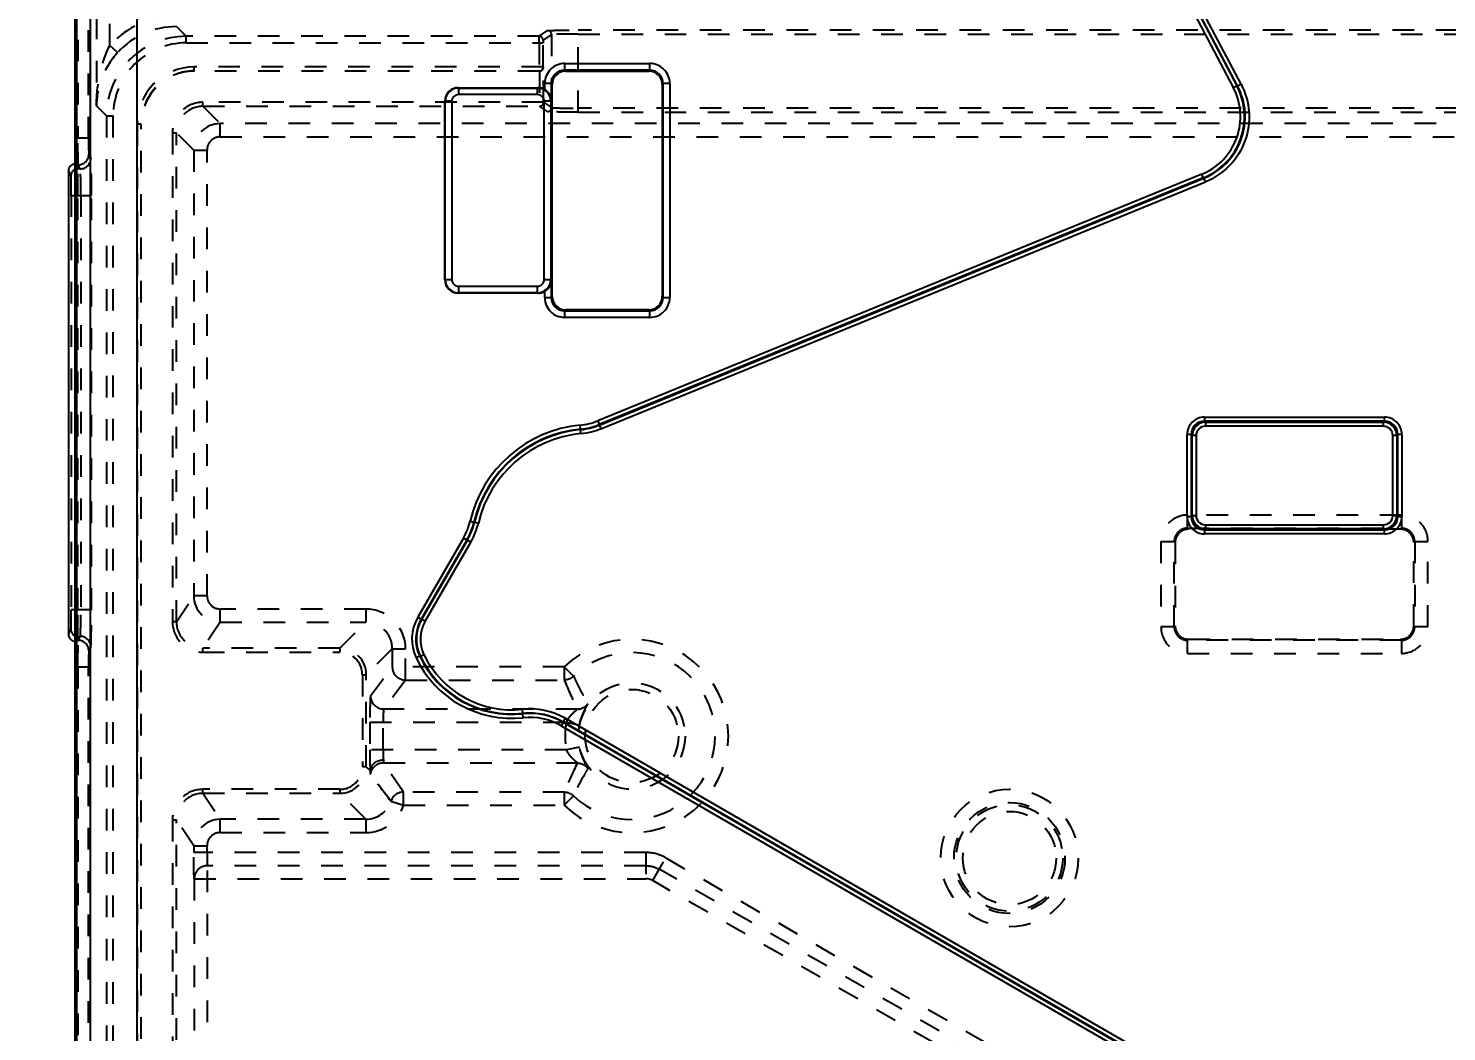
# Model space of a CAD drawing. Header units: millimetres. Extents: x -1265 to 1982, y -12197 to 1934.
# Drawn here: x -122.9 to -15.8, y 132.4 to 208.1 of the extents above; entities that cross this region are included whole.
import ezdxf

# ---------------------------------------------------------------- set-up
doc = ezdxf.new("R2010")
doc.units = ezdxf.units.MM
doc.header["$LTSCALE"] = 16.335
doc.header["$PDMODE"] = 3
doc.header["$PDSIZE"] = 0.3125
doc.linetypes.add('HIDDEN', pattern=[0.2, 0.1, -0.1])
doc.layers.get('0').update_dxf_attribs({"linetype": 'CONTINUOUS'})
doc.layers.get('Defpoints').update_dxf_attribs({"linetype": 'CONTINUOUS'})
doc.layers.add('DEFAULT_2', color=8, linetype='HIDDEN')
doc.styles.get("Standard").update_dxf_attribs({"font": 'txt', "width": 0.8})
doc.dimstyles.new('11', dxfattribs={"dimtxt": 8, "dimasz": 8, "dimexe": 0, "dimexo": 0, "dimgap": 0, "dimtad": 0, "dimdsep": 46, "dimtxsty": 'Standard', "dimcen": 0, "dimclrd": 4, "dimclre": 4, "dimclrt": 6, "dimazin": 0, "dimtp": 0.01, "dimtm": 0.01, "dimtfac": 1, "dimtofl": 0, "dimtmove": 0, "dimatfit": 3, "dimfxl": 0, "dimtolj": 1, "dimarcsym": 0})

# ---------------------------------------------------------------- blocks, each defined once
blk = doc.blocks.new('*D79')
at = {"color": 4, "lineweight": -2}
for p, q in [((-41.72, 283.87), (-159.31, 283.87)), ((-159.31, 275.87), (-159.31, 57.15)), ((-159.31, -114.13), (-159.31, 41.15)), ((-36.24, -122.13), (-159.31, -122.13))]:
    blk.add_line(p, q, dxfattribs=at)
at = {"color": 4}
for points in [[(-160.64, 275.87), (-157.98, 275.87), (-159.31, 283.87)], [(-160.64, -114.13), (-157.98, -114.13), (-159.31, -122.13)]]:
    blk.add_solid(points, dxfattribs=at)
at = {"layer": 'Defpoints', "color": 0}
for p in [(-41.72, 283.87), (-159.31, -122.13), (-36.24, -122.13)]:
    blk.add_point(p, dxfattribs=at)
at = {"color": 6, "insert": (-159.31, 49.15), "char_height": 8, "attachment_point": 5, "rotation": 90}
blk.add_mtext('\\A1;406', dxfattribs=at)
blk = doc.blocks.new('*D92')
at = {"color": 4, "lineweight": -2}
for p, q in [((-114.64, 106.79), (-114.64, 300.34)), ((-106.64, 300.34), (19.43, 300.34)), ((287.99, 300.34), (48.23, 300.34)), ((295.99, 106.1), (295.99, 300.34))]:
    blk.add_line(p, q, dxfattribs=at)
at = {"color": 4}
for points in [[(-106.64, 301.67), (-106.64, 299.01), (-114.64, 300.34)], [(287.99, 301.67), (287.99, 299.01), (295.99, 300.34)]]:
    blk.add_solid(points, dxfattribs=at)
at = {"layer": 'Defpoints', "color": 0}
for p in [(-114.64, 300.34), (-114.64, 106.79), (295.99, 106.1)]:
    blk.add_point(p, dxfattribs=at)
at = {"color": 6, "insert": (33.83, 300.34), "char_height": 8, "attachment_point": 5}
blk.add_mtext('\\A1;410.63', dxfattribs=at)

msp = doc.modelspace()

# ---------------------------------------------------------------- linework, layer by layer
at = {"color": 7, "linetype": 'Continuous'}
for p, q in [((-119.323, -115.132), (-119.323, 276.873)), ((-119.191, -115), (-119.191, 276.741)), ((-118.192, 276.741), (-118.192, -115)), ((-31.354, 203.892), (-60.965, 260.055)), ((-61.53, 259.757), (-31.939, 203.632)), ((-61.265, 259.897), (-31.673, 203.771)), ((-31.618, 203.751), (-61.23, 259.915)), ((-82.394, 205.44), (-82.394, 204.941)), ((-82.394, 205.44), (-75.952, 205.44)), ((-82.323, 204.87), (-82.394, 204.941)), ((-75.952, 204.941), (-82.394, 204.941)), ((-82.323, 204.87), (-76.022, 204.87)), ((-76.022, 204.87), (-75.952, 204.941)), ((-75.952, 204.941), (-75.952, 205.44)), ((-90.423, 203.62), (-90.398, 203.595)), ((-90.423, 203.62), (-84.41, 203.62)), ((-90.398, 203.595), (-90.398, 203.096)), ((-90.398, 203.595), (-84.435, 203.595)), ((-84.41, 203.62), (-84.435, 203.595)), ((-84.435, 203.096), (-84.435, 203.595)), ((-83.893, 203.477), (-83.893, 203.941)), ((-83.393, 203.941), (-83.893, 203.941)), ((-83.393, 203.941), (-83.393, 202.638)), ((-83.323, 203.871), (-83.393, 203.941)), ((-83.323, 187.87), (-83.323, 203.871)), ((-75.023, 203.871), (-74.952, 203.941)), ((-75.023, 203.871), (-75.023, 187.87)), ((-74.952, 187.799), (-74.952, 203.941)), ((-74.453, 203.941), (-74.952, 203.941)), ((-74.453, 203.941), (-74.453, 187.799)), ((-31.938, 203.631), (-31.673, 203.771)), ((-31.673, 203.771), (-31.618, 203.751)), ((-31.618, 203.751), (-31.353, 203.891)), ((-91.423, 189.12), (-91.423, 202.621)), ((-91.423, 202.621), (-91.398, 202.596)), ((-91.398, 189.145), (-91.398, 202.596)), ((-90.898, 202.596), (-91.398, 202.596)), ((-90.898, 202.596), (-90.898, 189.145)), ((-84.435, 203.096), (-90.398, 203.096)), ((-83.935, 189.145), (-83.935, 202.596)), ((-83.435, 202.596), (-83.935, 202.596)), ((-83.435, 202.596), (-83.393, 202.638)), ((-83.435, 202.596), (-83.435, 189.145)), ((-119.823, 197.37), (-119.823, 162.37)), ((-34.319, 197.092), (-79.891, 178.494)), ((-34.205, 196.814), (-34.319, 197.092)), ((-34.205, 196.814), (-79.78, 178.216)), ((-79.765, 178.179), (-34.151, 196.794)), ((-79.655, 177.901), (-34.038, 196.516)), ((-34.205, 196.814), (-34.151, 196.794)), ((-34.037, 196.517), (-34.151, 196.794)), ((-91.423, 189.12), (-91.398, 189.145)), ((-91.398, 189.145), (-90.898, 189.145)), ((-90.398, 188.645), (-90.398, 188.145)), ((-90.398, 188.645), (-84.435, 188.645)), ((-84.435, 188.145), (-84.435, 188.645)), ((-83.935, 189.145), (-83.435, 189.145)), ((-83.393, 189.103), (-83.435, 189.145)), ((-83.393, 189.103), (-83.393, 187.799)), ((-90.423, 188.12), (-90.398, 188.145)), ((-84.41, 188.12), (-90.423, 188.12)), ((-84.435, 188.145), (-90.398, 188.145)), ((-84.41, 188.12), (-84.435, 188.145)), ((-83.893, 187.799), (-83.893, 188.264)), ((-83.893, 187.799), (-83.393, 187.799)), ((-83.323, 187.87), (-83.393, 187.799)), ((-75.023, 187.87), (-74.952, 187.799)), ((-74.952, 187.799), (-74.453, 187.799)), ((-82.323, 186.87), (-82.394, 186.8)), ((-82.394, 186.8), (-82.394, 186.3)), ((-82.394, 186.8), (-75.952, 186.8)), ((-75.952, 186.3), (-82.394, 186.3)), ((-76.022, 186.87), (-82.323, 186.87)), ((-76.022, 186.87), (-75.952, 186.8)), ((-75.952, 186.3), (-75.952, 186.8)), ((-34.123, 178.769), (-34.123, 178.47)), ((-34.123, 178.769), (-20.523, 178.769)), ((-20.523, 178.47), (-20.523, 178.769)), ((-81.191, 177.869), (-81.22, 178.167)), ((-81.184, 177.83), (-81.191, 177.869)), ((-81.155, 177.532), (-81.184, 177.83)), ((-79.891, 178.494), (-79.655, 177.901)), ((-34.123, 178.47), (-34.042, 178.388)), ((-20.523, 178.47), (-34.123, 178.47)), ((-34.042, 178.388), (-34.042, 178.089)), ((-34.042, 178.388), (-20.604, 178.388)), ((-20.604, 178.089), (-34.042, 178.089)), ((-20.604, 178.388), (-20.523, 178.47)), ((-20.604, 178.089), (-20.604, 178.388)), ((-35.422, 171.271), (-35.422, 177.47)), ((-35.122, 177.47), (-35.422, 177.47)), ((-35.122, 177.47), (-35.122, 171.27)), ((-35.041, 177.389), (-35.122, 177.47)), ((-35.041, 171.351), (-35.041, 177.389)), ((-34.741, 177.389), (-35.041, 177.389)), ((-34.741, 177.389), (-34.741, 171.351)), ((-19.904, 171.351), (-19.904, 177.389)), ((-19.605, 177.389), (-19.904, 177.389)), ((-19.605, 177.389), (-19.605, 171.351)), ((-19.524, 171.27), (-19.524, 177.47)), ((-19.224, 177.47), (-19.524, 177.47)), ((-19.224, 177.47), (-19.224, 171.271)), ((-35.422, 171.27), (-35.122, 171.27)), ((-35.122, 171.27), (-35.041, 171.351)), ((-35.041, 171.351), (-34.741, 171.351)), ((-19.904, 171.351), (-19.605, 171.351)), ((-19.605, 171.351), (-19.524, 171.27)), ((-19.524, 171.27), (-19.224, 171.27)), ((-89.521, 170.925), (-89.229, 170.857)), ((-89.229, 170.857), (-89.192, 170.844)), ((-89.192, 170.844), (-88.9, 170.776)), ((-34.042, 170.352), (-34.123, 170.271)), ((-34.123, 170.271), (-34.123, 169.971)), ((-34.123, 170.271), (-20.523, 170.271)), ((-34.042, 170.652), (-34.042, 170.352)), ((-34.042, 170.652), (-20.604, 170.652)), ((-20.604, 170.352), (-34.042, 170.352)), ((-20.604, 170.352), (-20.604, 170.652)), ((-20.523, 170.271), (-20.604, 170.352)), ((-20.523, 169.971), (-20.523, 170.271)), ((-90.025, 169.653), (-93.473, 163.681)), ((-89.766, 169.503), (-93.214, 163.531)), ((-93.169, 163.53), (-89.729, 169.489)), ((-92.91, 163.38), (-89.469, 169.339)), ((-89.766, 169.503), (-90.025, 169.653)), ((-89.766, 169.503), (-89.729, 169.489)), ((-89.469, 169.339), (-89.729, 169.489)), ((-20.523, 169.971), (-34.123, 169.971)), ((-93.473, 163.681), (-93.214, 163.531)), ((-93.214, 163.531), (-93.169, 163.53)), ((-93.169, 163.53), (-92.91, 163.38)), ((-93.323, 160.74), (-93.593, 160.611)), ((-93.323, 160.74), (-93.273, 160.726)), ((-93.003, 160.857), (-93.273, 160.726)), ((-85.536, 156.44), (-85.569, 156.738)), ((-85.539, 156.4), (-85.536, 156.44)), ((-85.507, 156.102), (-85.539, 156.4)), ((-82.503, 155.759), (-82.653, 155.5)), ((-82.653, 155.5), (-29.06, 124.558)), ((-82.503, 155.759), (-82.495, 155.8)), ((-82.503, 155.759), (-28.91, 124.817)), ((-82.345, 156.059), (-82.495, 155.8)), ((-28.859, 124.833), (-82.495, 155.8)), ((-28.709, 125.093), (-82.345, 156.059))]:
    msp.add_line(p, q, dxfattribs=at)
for centre, radius, start, end in [((-82.394, 203.942), 1.499, 89.98471, 180.01529), ((-82.395, 203.942), 0.998, 89.93626, 180.06374), ((-82.324, 203.871), 0.999, 89.97172, 180.02828), ((-76.022, 203.871), 0.999, 359.97172, 90.02828), ((-75.952, 203.942), 1.499, 359.98471, 90.01529), ((-75.951, 203.942), 0.998, 359.93626, 90.06374), ((-90.424, 202.621), 0.999, 89.97171, 180.02828), ((-90.398, 202.596), 1, 90.01719, 179.98281), ((-84.435, 202.596), 1, 0.01719, 89.98281), ((-36.091, 201.44), 4.695, 292.17005, 27.82995), ((-36.093, 201.441), 4.997, 292.19506, 27.80494), ((-36.036, 201.42), 4.995, 292.17663, 27.82337), ((-90.399, 202.596), 0.5, 89.98554, 180.01445), ((-84.434, 202.596), 0.5, 359.98554, 90.01445), ((-119.323, 197.371), 0.5, 89.97034, 180.03772), ((-90.424, 189.119), 0.999, 179.97171, 270.02828), ((-90.398, 189.145), 1, 180.01719, 269.98281), ((-90.399, 189.145), 0.5, 179.98554, 270.01445), ((-84.435, 189.145), 1, 270.01719, 359.98281), ((-84.434, 189.145), 0.5, 269.98554, 0.01445), ((-82.394, 187.799), 1.499, 179.98471, 270.01529), ((-82.395, 187.798), 0.998, 179.93626, 270.06374), ((-82.324, 187.869), 0.999, 179.97172, 270.02829), ((-76.022, 187.869), 0.999, 269.97172, 0.02829), ((-75.952, 187.799), 1.499, 269.98471, 0.01529), ((-75.951, 187.798), 0.998, 269.93626, 0.06374), ((-34.123, 177.47), 1.299, 89.98167, 180.01833), ((-20.523, 177.47), 1.299, 359.98167, 90.01833), ((-80.323, 168.76), 9.45, 95.44591, 166.75409), ((-80.323, 168.76), 9.15, 95.44591, 166.75409), ((-80.323, 168.76), 9.111, 95.42251, 166.77749), ((-81.665, 182.843), 4.697, 275.44586, 292.20005), ((-81.672, 182.87), 5.024, 275.49101, 292.15487), ((-81.662, 182.831), 5.023, 275.46669, 292.15583), ((-81.66, 182.822), 5.315, 275.45087, 292.17164), ((-34.123, 177.471), 0.999, 89.95597, 180.04403), ((-34.042, 177.389), 0.999, 89.9976, 180.0024), ((-34.042, 177.389), 0.699, 89.98554, 180.01445), ((-20.604, 177.389), 0.999, 359.9976, 90.0024), ((-20.604, 177.389), 0.699, 359.98554, 90.01445), ((-20.522, 177.471), 0.999, 359.95597, 90.04403), ((-80.323, 168.76), 8.811, 95.42251, 166.77749), ((-34.123, 171.27), 1.299, 179.9817, 270.01831), ((-34.123, 171.27), 0.999, 179.95597, 270.04403), ((-34.042, 171.351), 0.999, 179.9976, 270.0024), ((-34.042, 171.351), 0.699, 179.98554, 270.01445), ((-20.604, 171.351), 0.999, 269.9976, 0.0024), ((-20.604, 171.351), 0.699, 269.98554, 0.01445), ((-20.523, 171.27), 1.299, 269.9817, 0.01831), ((-20.522, 171.27), 0.999, 269.95597, 0.04403), ((-94.093, 172.002), 4.697, 329.99995, 346.75414), ((-94.118, 172.012), 5.024, 330.04513, 346.70897), ((-94.081, 171.997), 5.023, 330.04417, 346.73331), ((-94.073, 171.994), 5.315, 330.02836, 346.74913), ((-90.618, 162.032), 3.297, 149.99352, 205.53967), ((-90.618, 162.032), 2.998, 149.99346, 205.53987), ((-90.573, 162.03), 2.998, 149.99602, 205.78968), ((-90.573, 162.03), 2.698, 149.99718, 205.78846), ((-119.323, 162.37), 0.5, 179.96226, 270.02968), ((-86.369, 164.062), 8.006, 205.53341, 276.17786), ((-86.369, 164.062), 7.706, 205.53333, 276.17773), ((-86.369, 164.062), 7.667, 205.78585, 276.23554), ((-86.369, 164.062), 7.367, 205.78593, 276.2357), ((-84.993, 151.473), 5.296, 59.99806, 96.23726), ((-85.002, 151.432), 4.997, 59.99915, 96.17861), ((-85.002, 151.432), 4.697, 59.99931, 96.17811)]:
    msp.add_arc(centre, radius, start, end, dxfattribs=at)
for centre, major_axis, start_param, end_param in [((-84.411, 202.62), (0.708, 0.708), 0.2421392, 0.7847892), ((-84.411, 189.121), (0.708, -0.708), -0.7847892, -0.2421392)]:
    msp.add_ellipse(centre, major_axis=major_axis, ratio=0.9987828, start_param=start_param, end_param=end_param, dxfattribs=at)
for points, knots in [([(-83.893, 203.477), (-83.74, 203.384), (-83.491, 203.133), (-83.397, 202.795), (-83.393, 202.638)], [0, 0, 0, 0, 0.5318259, 1, 1, 1, 1]), ([(-31.354, 203.892), (-31.018, 203.242), (-30.592, 201.791), (-30.917, 199.557), (-32.105, 197.636), (-33.363, 196.799), (-34.038, 196.516)], [0, 0, 0, 0, 0.2500125, 0.5, 0.7499875, 1, 1, 1, 1]), ([(-83.393, 189.103), (-83.397, 188.946), (-83.491, 188.608), (-83.74, 188.356), (-83.893, 188.264)], [0, 0, 0, 0, 0.4682866, 1, 1, 1, 1]), ([(-85.536, 156.44), (-85.015, 156.497), (-83.948, 156.441), (-82.949, 156.062), (-82.495, 155.8)], [0, 0, 0, 0, 0.5000005, 1, 1, 1, 1])]:
    msp.add_open_spline(points, degree=3, knots=knots, dxfattribs=at)
at = {"layer": 'DEFAULT_2', "color": 8, "linetype": 'HIDDEN'}
for p, q in [((-119.109, 275.85), (-119.109, 199.802)), ((-118.309, 199.802), (-118.309, 275.85)), ((-117.712, 218.709), (-117.712, 202.26)), ((-116.712, 206.804), (-116.712, 218.709)), ((-111.682, 208.228), (-110.953, 207.5)), ((-84.309, 207.5), (-83.674, 207.923)), ((-83.374, 207.623), (-84.009, 207.2)), ((-83.374, 207.623), (-83.393, 203.941)), ((-81.375, 201.778), (-81.375, 207.963)), ((128.729, 207.963), (-81.375, 207.963)), ((-81.375, 207.663), (128.729, 207.663)), ((-116.12, 206.266), (-116.712, 206.804)), ((-110.953, 207), (-110.953, 207.5)), ((-84.309, 207.5), (-110.953, 207.5)), ((-110.953, 207), (-84.014, 207)), ((-84.314, 207), (-84.314, 204.886)), ((-84.014, 205.186), (-84.014, 207)), ((-110.339, 204.886), (-110.339, 205.186)), ((-84.014, 205.186), (-110.339, 205.186)), ((-110.323, 204.87), (-110.339, 204.886)), ((-84.283, 204.87), (-110.323, 204.87)), ((-84.291, 204.87), (-84.314, 204.886)), ((-84.283, 204.87), (-84.283, 202.223)), ((-83.983, 205.165), (-84.014, 205.186)), ((-83.983, 202.523), (-83.983, 205.165)), ((-116.952, 201.501), (-117.712, 202.26)), ((-109.676, 202.223), (-109.676, 202.523)), ((-83.983, 202.523), (-109.676, 202.523)), ((-83.983, 202.523), (-83.374, 202.117)), ((-83.393, 202.638), (-83.374, 202.117)), ((-116.952, 201.501), (-116.952, -113.76)), ((-116.952, 201.501), (-116.453, 201.501)), ((-116.453, -113.76), (-116.453, 201.501)), ((-109.676, 202.223), (-108.37, 200.917)), ((-109.676, 202.223), (-84.283, 202.223)), ((-83.674, 201.817), (-84.283, 202.223)), ((128.729, 202.078), (-81.375, 202.078)), ((-81.375, 201.778), (128.729, 201.778)), ((-114.639, 200.887), (-114.639, -113.146)), ((-114.639, 200.887), (-114.339, 200.887)), ((-114.339, -113.138), (-114.339, 200.879)), ((-111.976, 200.223), (-111.976, 163.341)), ((-111.976, 200.223), (-111.676, 200.223)), ((-111.676, 163.341), (-111.676, 200.223)), ((-110.37, 198.917), (-111.676, 200.223)), ((-108.37, 199.917), (-108.37, 200.917)), ((120.572, 200.917), (-108.37, 200.917)), ((-118.309, 199.802), (-119.323, 199.802)), ((-108.37, 199.917), (121.572, 199.917)), ((-118.289, 198.602), (-118.138, 198.301)), ((-110.37, 198.917), (-110.37, 165.3)), ((-110.37, 198.917), (-109.37, 198.917)), ((-109.37, 165.3), (-109.37, 198.917)), ((-119.638, 197.001), (-119.823, 197.37)), ((-119.323, 197.87), (-119.272, 197.803)), ((-119.289, 197.803), (-119.139, 197.501)), ((-119.289, 197.803), (-119.089, 197.803)), ((-118.938, 197.501), (-119.139, 197.501)), ((-118.938, 197.501), (-119.089, 197.803)), ((-119.613, 195.502), (-119.613, 164.238)), ((-119.613, 195.502), (-118.091, 195.502)), ((-119.113, 164.238), (-119.113, 195.502)), ((-118.891, 195.502), (-118.891, 164.238)), ((-118.091, 164.238), (-118.091, 195.503)), ((-19.524, 177.47), (-19.605, 177.389)), ((-35.395, 170.391), (-35.395, 171.391)), ((-19.251, 171.391), (-35.394, 171.391)), ((-19.251, 171.391), (-19.251, 170.391)), ((-35.323, 170.32), (-35.395, 170.391)), ((-35.395, 170.391), (-19.251, 170.391)), ((-19.322, 170.32), (-35.323, 170.32)), ((-19.251, 170.391), (-19.322, 170.32)), ((-37.393, 169.392), (-37.393, 162.949)), ((-37.393, 169.392), (-36.394, 169.392)), ((-36.394, 162.949), (-36.394, 169.392)), ((-36.323, 169.321), (-36.394, 169.392)), ((-36.323, 169.321), (-36.323, 163.02)), ((-18.252, 169.392), (-18.323, 169.321)), ((-18.323, 163.02), (-18.323, 169.321)), ((-18.252, 169.392), (-18.252, 162.949)), ((-18.252, 169.392), (-17.252, 169.392)), ((-17.252, 162.949), (-17.252, 169.392)), ((-111.676, 163.341), (-110.37, 165.3)), ((-109.37, 165.3), (-110.37, 165.3)), ((-118.091, 164.238), (-119.613, 164.238)), ((-108.37, 163.3), (-108.37, 164.3)), ((-97.392, 164.3), (-108.37, 164.3)), ((-97.392, 164.3), (-97.392, 163.3)), ((-119.823, 162.37), (-119.638, 162.739)), ((-111.676, 163.341), (-111.976, 163.341)), ((-108.37, 163.3), (-109.676, 161.341)), ((-108.37, 163.3), (-97.392, 163.3)), ((-99.352, 161.341), (-97.392, 163.3)), ((-36.394, 162.949), (-37.393, 162.949)), ((-36.394, 162.949), (-36.323, 163.02)), ((-18.252, 162.949), (-18.323, 163.02)), ((-17.252, 162.949), (-18.252, 162.949)), ((-119.272, 161.938), (-119.323, 161.87)), ((-119.139, 162.239), (-119.289, 161.938)), ((-119.089, 161.938), (-119.289, 161.938)), ((-119.139, 162.239), (-118.938, 162.239)), ((-119.089, 161.938), (-118.938, 162.239)), ((-35.395, 161.949), (-35.323, 162.02)), ((-35.395, 160.95), (-35.395, 161.949)), ((-19.251, 161.949), (-35.395, 161.949)), ((-35.323, 162.02), (-19.322, 162.02)), ((-19.251, 161.949), (-19.322, 162.02)), ((-19.251, 161.949), (-19.251, 160.95)), ((-118.138, 161.44), (-118.289, 161.138)), ((-109.676, 161.041), (-109.676, 161.341)), ((-99.352, 161.341), (-109.676, 161.341)), ((-109.676, 161.041), (-99.352, 161.041)), ((-99.352, 161.341), (-99.352, 161.041)), ((-95.393, 161.301), (-97.352, 159.341)), ((-95.393, 161.301), (-95.393, 159.942)), ((-95.393, 161.301), (-94.393, 161.301)), ((-94.393, 158.943), (-94.393, 161.301)), ((-35.394, 160.95), (-19.251, 160.95)), ((-119.323, 159.939), (-118.309, 159.939)), ((-119.109, 159.939), (-119.109, -66.198)), ((-118.309, -66.198), (-118.309, 159.939)), ((-97.034, 157.754), (-95.393, 159.942)), ((-82.412, 159.942), (-95.393, 159.942)), ((-82.412, 159.942), (-82.412, 158.943)), ((-81.714, 159.226), (-82.412, 159.942)), ((-97.652, 159.341), (-97.652, 152.399)), ((-97.652, 159.341), (-97.352, 159.341)), ((-97.352, 152.399), (-97.352, 159.341)), ((-94.393, 158.943), (-96.034, 156.754)), ((-94.393, 158.943), (-82.411, 158.943)), ((-81.427, 156.754), (-96.034, 156.754)), ((-97.084, 155.755), (-97.084, 153.686)), ((-97.084, 155.755), (-82.251, 155.755)), ((-96.085, 153.686), (-96.085, 155.755)), ((-82.251, 155.755), (-81.273, 155.549)), ((-82.251, 153.686), (-97.084, 153.686)), ((-81.273, 153.891), (-82.251, 153.686)), ((-97.352, 152.399), (-97.652, 152.399)), ((-97.352, 152.399), (-97.064, 152.111)), ((-94.544, 150.498), (-96.06, 152.687)), ((-96.06, 152.687), (-81.427, 152.687)), ((-109.676, 150.4), (-109.676, 150.7)), ((-99.352, 150.7), (-109.676, 150.7)), ((-109.676, 150.4), (-108.37, 148.44)), ((-109.676, 150.4), (-99.352, 150.4)), ((-99.352, 150.7), (-99.352, 150.4)), ((-97.392, 148.44), (-99.352, 150.4)), ((-94.544, 149.499), (-94.544, 150.498)), ((-82.411, 150.498), (-94.544, 150.498)), ((-82.412, 150.498), (-82.412, 149.499)), ((-82.412, 149.499), (-81.714, 150.215)), ((-95.494, 149.812), (-94.544, 149.499)), ((-94.544, 149.499), (-82.412, 149.499)), ((-111.976, 148.4), (-111.976, 89.341)), ((-111.976, 148.4), (-111.676, 148.4)), ((-111.676, 89.341), (-111.676, 148.4)), ((-110.37, 146.441), (-111.676, 148.4)), ((-108.37, 147.441), (-108.37, 148.44)), ((-97.392, 148.44), (-108.37, 148.44)), ((-97.392, 148.44), (-97.392, 147.441)), ((-108.37, 147.441), (-97.392, 147.441)), ((-110.37, 146.441), (-110.37, 145.93)), ((-110.37, 146.441), (-109.37, 146.441)), ((-76.252, 145.93), (-110.37, 145.93)), ((-109.37, 145.93), (-109.37, 146.441)), ((-76.252, 145.93), (-76.252, 143.953)), ((-109.34, 113.536), (-109.34, 144.942)), ((-76.252, 144.942), (-109.34, 144.942)), ((-75.742, 143.816), (-74.753, 145.529)), ((-42.809, 125.944), (-75.247, 144.672)), ((-74.753, 145.529), (-42.314, 126.8)), ((-110.34, 143.953), (-110.34, 114.535)), ((-110.34, 143.953), (-76.252, 143.953)), ((-43.303, 125.088), (-75.742, 143.816))]:
    msp.add_line(p, q, dxfattribs=at)
for centre, radius in [((-77.323, 154.72), 4.017), ((-77.323, 154.72), 3.517), ((-48.823, 145.52), 5.186), ((-48.823, 145.52), 4.186), ((-48.823, 145.52), 4.017), ((-48.823, 145.52), 3.517)]:
    msp.add_circle(centre, radius, dxfattribs=at)
for centre, radius, start, end in [((-111.682, 202.23), 6.798, 89.99292, 137.71794), ((-111.682, 202.229), 5.999, 89.99468, 137.71459), ((-83.674, 207.623), 0.3, 0.02613, 89.96296), ((-110.953, 201.501), 5.999, 90.00197, 179.99803), ((-110.954, 201.501), 5.499, 89.99449, 180.00552), ((-84.309, 207.2), 0.3, 0.02615, 89.96296), ((-110.339, 200.887), 4.299, 90.00032, 179.99968), ((-84.314, 205.186), 0.3, 270.01217, 359.99874), ((-109.676, 200.224), 2.3, 89.99614, 180.00386), ((-84.283, 202.523), 0.3, 270.01929, 359.99162), ((-109.676, 200.224), 1.999, 89.99269, 180.00731), ((-83.674, 202.117), 0.3, 270.03704, 359.97387), ((-108.37, 198.917), 2, 90.00872, 179.99128), ((-108.37, 198.917), 1, 89.99638, 180.00362), ((-119.089, 198.603), 0.8, 270.02902, 359.94479), ((-118.938, 198.301), 0.8, 270.02902, 359.94479), ((-119.138, 197.001), 0.5, 89.99993, 179.96473), ((-35.395, 169.392), 1.998, 89.98462, 180.01538), ((-19.251, 169.392), 1.998, 359.98462, 90.01538), ((-35.396, 169.394), 0.997, 89.88699, 180.11301), ((-35.324, 169.321), 0.999, 89.97171, 180.02828), ((-19.322, 169.321), 0.999, 359.97172, 90.02828), ((-19.249, 169.394), 0.997, 359.88699, 90.11301), ((-108.37, 165.3), 2, 180.01308, 269.98692), ((-108.37, 165.3), 1, 179.98912, 269.99997), ((-97.392, 161.301), 2.999, 359.98948, 90.01052), ((-119.138, 162.739), 0.5, 180.03525, 270.00009), ((-109.676, 163.34), 2.299, 179.98325, 269.99709), ((-109.676, 163.34), 1.999, 179.98194, 270.00388), ((-97.391, 161.302), 1.998, 359.96413, 90.03587), ((-35.395, 162.948), 1.998, 179.98462, 270.01538), ((-35.396, 162.947), 0.997, 179.88699, 270.11301), ((-35.324, 163.019), 0.999, 179.97171, 270.02828), ((-19.322, 163.019), 0.999, 269.97171, 0.02828), ((-19.251, 162.948), 1.998, 269.98462, 0.01538), ((-19.249, 162.947), 0.997, 269.88699, 0.11301), ((-119.089, 161.137), 0.8, 0.05521, 89.97098), ((-118.938, 161.439), 0.8, 0.05521, 89.97098), ((-77.323, 154.72), 7.291, 225.73556, 134.26444), ((-99.352, 159.341), 1.999, 0.00039, 89.99961), ((-99.352, 159.342), 1.699, 359.98821, 90.01179), ((-77.323, 154.72), 6.292, 225.74484, 134.25717), ((-94.393, 159.943), 1, 180.05329, 269.96198), ((-54.291, 170.271), 30.317, 201.94232, 206.47837), ((-96.033, 157.755), 1.001, 180.07079, 269.94448), ((-77.323, 154.72), 5.036, 168.14693, 191.85307), ((-99.352, 152.399), 1.999, 270.00039, 359.99961), ((-99.352, 152.399), 1.699, 269.98821, 0.01179), ((-96.059, 151.686), 1.001, 90.05444, 172.40159), ((-54.861, 139.426), 29.692, 153.47402, 158.10559), ((-216.867, 57.185), 152.68, 37.34952, 38.30262), ((-109.676, 148.4), 2.299, 90.00376, 180.01586), ((-109.676, 148.401), 1.999, 89.99612, 180.01806), ((-94.537, 149.498), 1.003, 90.40999, 161.79678), ((-97.391, 150.438), 1.998, 269.96366, 341.74039), ((-97.392, 150.439), 2.999, 269.98878, 341.72337), ((-108.37, 146.44), 2, 90.01308, 179.98692), ((-108.37, 146.441), 1, 90.00003, 180.01088), ((-76.252, 142.932), 2.999, 60.00264, 89.99736)]:
    msp.add_arc(centre, radius, start, end, dxfattribs=at)
msp.add_ellipse((-110.322, 200.87), major_axis=(-2.829, 2.829), ratio=0.9996955, start_param=-0.7852623, end_param=0.7852623, dxfattribs=at)
for points, knots in [([(-83.674, 207.923), (-83.669, 207.927), (-83.65, 207.927), (-83.613, 207.932), (-83.554, 207.935), (-83.436, 207.941), (-83.242, 207.946), (-82.96, 207.952), (-82.618, 207.956), (-82.083, 207.961), (-81.663, 207.963), (-81.375, 207.963)], [0, 0, 0, 0, 0.0073907, 0.0239155, 0.0494519, 0.0838164, 0.1778359, 0.3022318, 0.4525459, 0.6233503, 1, 1, 1, 1]), ([(-81.375, 207.663), (-81.626, 207.663), (-81.99, 207.661), (-82.456, 207.656), (-82.752, 207.652), (-82.998, 207.646), (-83.166, 207.641), (-83.268, 207.635), (-83.32, 207.632), (-83.352, 207.628), (-83.37, 207.627), (-83.374, 207.623)], [0, 0, 0, 0, 0.3764067, 0.5472902, 0.6976716, 0.8214591, 0.9150548, 0.9496048, 0.9755008, 0.9923901, 1, 1, 1, 1]), ([(-117.712, 202.26), (-117.708, 203.042), (-117.55, 204.604), (-117.063, 206.109), (-116.712, 206.804)], [0, 0, 0, 0, 0.5010711, 1, 1, 1, 1]), ([(-84.314, 207), (-84.314, 207.063), (-84.314, 207.18), (-84.314, 207.318), (-84.312, 207.407), (-84.312, 207.454), (-84.309, 207.482), (-84.311, 207.497), (-84.309, 207.5)], [0, 0, 0, 0, 0.3781758, 0.7010112, 0.8254163, 0.9186668, 0.9775719, 1, 1, 1, 1]), ([(-84.009, 207.2), (-84.011, 207.199), (-84.01, 207.192), (-84.012, 207.181), (-84.012, 207.161), (-84.013, 207.125), (-84.014, 207.071), (-84.014, 207.025), (-84.014, 207)], [0, 0, 0, 0, 0.0248083, 0.0878426, 0.1844441, 0.3097457, 0.626866, 1, 1, 1, 1]), ([(-116.12, 206.266), (-116.633, 205.702), (-117.425, 204.427), (-117.704, 202.959), (-117.712, 202.26)], [0, 0, 0, 0, 0.5217975, 1, 1, 1, 1]), ([(-110.339, 204.886), (-110.86, 204.886), (-111.908, 204.67), (-113.243, 203.791), (-114.123, 202.455), (-114.339, 201.407), (-114.339, 200.887)], [0, 0, 0, 0, 0.2501757, 0.4999999, 0.7498237, 1, 1, 1, 1]), ([(-84.291, 204.87), (-84.206, 204.87), (-84.045, 204.941), (-83.985, 205.097), (-83.983, 205.165)], [0, 0, 0, 0, 0.5543543, 1, 1, 1, 1]), ([(-81.375, 201.778), (-81.663, 201.778), (-82.083, 201.779), (-82.618, 201.784), (-82.96, 201.789), (-83.242, 201.795), (-83.436, 201.8), (-83.554, 201.805), (-83.613, 201.808), (-83.65, 201.813), (-83.669, 201.814), (-83.674, 201.817)], [0, 0, 0, 0, 0.3766507, 0.5474559, 0.6977704, 0.8221664, 0.9161853, 0.9505493, 0.9760851, 0.9926094, 1, 1, 1, 1]), ([(-83.374, 202.117), (-83.37, 202.114), (-83.352, 202.113), (-83.32, 202.108), (-83.268, 202.105), (-83.166, 202.1), (-82.998, 202.094), (-82.752, 202.089), (-82.456, 202.084), (-81.99, 202.079), (-81.626, 202.078), (-81.375, 202.078)], [0, 0, 0, 0, 0.0076099, 0.0244992, 0.0503952, 0.0849452, 0.1785409, 0.3023284, 0.4527098, 0.6235933, 1, 1, 1, 1]), ([(-119.272, 197.803), (-119.276, 197.807), (-119.278, 197.825), (-119.283, 197.858), (-119.288, 197.91), (-119.295, 198.014), (-119.302, 198.183), (-119.309, 198.429), (-119.315, 198.725), (-119.321, 199.188), (-119.323, 199.552), (-119.323, 199.801)], [0, 0, 0, 0, 0.0083335, 0.0255763, 0.0516699, 0.086449, 0.1809104, 0.3052951, 0.4552122, 0.6253092, 1, 1, 1, 1]), ([(-119.089, 197.803), (-119.094, 197.819), (-119.091, 197.877), (-119.099, 197.997), (-119.1, 198.184), (-119.104, 198.429), (-119.106, 198.726), (-119.108, 199.189), (-119.109, 199.552), (-119.109, 199.802)], [0, 0, 0, 0, 0.0251493, 0.0859901, 0.1805178, 0.3049992, 0.4550263, 0.625209, 1, 1, 1, 1]), ([(-118.309, 199.802), (-118.309, 199.652), (-118.308, 199.434), (-118.306, 199.156), (-118.304, 198.978), (-118.3, 198.832), (-118.299, 198.719), (-118.292, 198.648), (-118.294, 198.612), (-118.289, 198.602)], [0, 0, 0, 0, 0.3745727, 0.5448131, 0.6948716, 0.8187432, 0.91285, 0.9742304, 1, 1, 1, 1]), ([(-118.091, 195.503), (-118.091, 195.852), (-118.092, 196.361), (-118.098, 197.009), (-118.104, 197.424), (-118.111, 197.768), (-118.117, 198.005), (-118.124, 198.15), (-118.128, 198.223), (-118.133, 198.27), (-118.135, 198.294), (-118.138, 198.301)], [0, 0, 0, 0, 0.3747137, 0.5448589, 0.6948551, 0.8193161, 0.9138358, 0.9486241, 0.974696, 0.9918666, 1, 1, 1, 1]), ([(-119.613, 195.502), (-119.613, 195.69), (-119.614, 195.962), (-119.617, 196.309), (-119.62, 196.532), (-119.625, 196.716), (-119.626, 196.857), (-119.635, 196.945), (-119.633, 196.99), (-119.638, 197.001)], [0, 0, 0, 0, 0.3747513, 0.5448928, 0.6948669, 0.8193193, 0.9138431, 0.9747214, 1, 1, 1, 1]), ([(-119.113, 195.502), (-119.113, 195.752), (-119.114, 196.115), (-119.117, 196.578), (-119.12, 196.875), (-119.125, 197.12), (-119.126, 197.308), (-119.135, 197.426), (-119.133, 197.485), (-119.139, 197.501)], [0, 0, 0, 0, 0.3747661, 0.5449376, 0.6949552, 0.81943, 0.913958, 0.9748114, 1, 1, 1, 1]), ([(-118.891, 195.502), (-118.891, 195.752), (-118.892, 196.115), (-118.898, 196.578), (-118.904, 196.874), (-118.911, 197.12), (-118.917, 197.288), (-118.924, 197.392), (-118.927, 197.444), (-118.933, 197.478), (-118.935, 197.497), (-118.938, 197.501)], [0, 0, 0, 0, 0.3744075, 0.5445777, 0.6945818, 0.8184219, 0.9125297, 0.9475141, 0.9739679, 0.9915466, 1, 1, 1, 1]), ([(-119.638, 162.739), (-119.633, 162.75), (-119.635, 162.796), (-119.626, 162.884), (-119.625, 163.025), (-119.62, 163.209), (-119.617, 163.431), (-119.614, 163.778), (-119.613, 164.051), (-119.613, 164.238)], [0, 0, 0, 0, 0.0252786, 0.0861569, 0.1806807, 0.305133, 0.4551072, 0.6252486, 1, 1, 1, 1]), ([(-119.139, 162.239), (-119.133, 162.255), (-119.135, 162.314), (-119.126, 162.433), (-119.125, 162.62), (-119.12, 162.866), (-119.117, 163.162), (-119.114, 163.625), (-119.113, 163.988), (-119.113, 164.238)], [0, 0, 0, 0, 0.0251886, 0.086042, 0.1805699, 0.3050446, 0.4550621, 0.6252337, 1, 1, 1, 1]), ([(-118.938, 162.239), (-118.935, 162.244), (-118.933, 162.262), (-118.927, 162.296), (-118.924, 162.349), (-118.917, 162.452), (-118.911, 162.621), (-118.904, 162.866), (-118.898, 163.162), (-118.892, 163.625), (-118.891, 163.989), (-118.891, 164.238)], [0, 0, 0, 0, 0.0084534, 0.0260322, 0.0524861, 0.0874705, 0.1815784, 0.3054181, 0.4554214, 0.6255909, 1, 1, 1, 1]), ([(-118.138, 161.44), (-118.135, 161.447), (-118.133, 161.471), (-118.128, 161.518), (-118.124, 161.591), (-118.117, 161.736), (-118.111, 161.973), (-118.104, 162.317), (-118.098, 162.732), (-118.092, 163.38), (-118.091, 163.888), (-118.091, 164.238)], [0, 0, 0, 0, 0.0081335, 0.0253041, 0.0513761, 0.0861643, 0.1806836, 0.3051439, 0.4551392, 0.6252845, 1, 1, 1, 1]), ([(-119.323, 159.939), (-119.323, 160.189), (-119.321, 160.552), (-119.315, 161.016), (-119.309, 161.312), (-119.302, 161.558), (-119.295, 161.727), (-119.288, 161.83), (-119.283, 161.882), (-119.278, 161.916), (-119.276, 161.934), (-119.272, 161.938)], [0, 0, 0, 0, 0.3746908, 0.5447877, 0.6947048, 0.8190895, 0.9135509, 0.9483301, 0.9744237, 0.9916665, 1, 1, 1, 1]), ([(-119.109, 159.939), (-119.109, 160.189), (-119.108, 160.552), (-119.106, 161.015), (-119.104, 161.311), (-119.1, 161.557), (-119.099, 161.744), (-119.091, 161.863), (-119.094, 161.922), (-119.089, 161.938)], [0, 0, 0, 0, 0.374791, 0.5449737, 0.6950008, 0.8194822, 0.9140099, 0.9748507, 1, 1, 1, 1]), ([(-118.289, 161.138), (-118.294, 161.129), (-118.292, 161.092), (-118.299, 161.021), (-118.3, 160.909), (-118.304, 160.762), (-118.306, 160.584), (-118.308, 160.307), (-118.309, 160.089), (-118.309, 159.939)], [0, 0, 0, 0, 0.0257697, 0.08715, 0.1812569, 0.3051285, 0.455187, 0.6254274, 1, 1, 1, 1]), ([(-81.714, 159.226), (-81.76, 159.182), (-81.96, 159.025), (-82.221, 158.943), (-82.412, 158.943)], [0, 0, 0, 0, 0.2470901, 1, 1, 1, 1]), ([(-81.715, 159.226), (-81.633, 159.051), (-81.298, 158.347), (-80.928, 157.659), (-80.623, 157.159)], [0, 0, 0, 0, 0.2484822, 1, 1, 1, 1]), ([(-97.034, 157.754), (-97.037, 157.749), (-97.04, 157.731), (-97.045, 157.698), (-97.049, 157.646), (-97.056, 157.542), (-97.063, 157.373), (-97.071, 157.127), (-97.077, 156.831), (-97.083, 156.368), (-97.084, 156.005), (-97.084, 155.755)], [0, 0, 0, 0, 0.0083349, 0.0255848, 0.0516922, 0.0864929, 0.1810018, 0.3054233, 0.4553586, 0.6254326, 1, 1, 1, 1]), ([(-96.034, 156.754), (-96.042, 156.749), (-96.045, 156.715), (-96.057, 156.658), (-96.063, 156.563), (-96.071, 156.441), (-96.077, 156.293), (-96.083, 156.061), (-96.085, 155.88), (-96.085, 155.755)], [0, 0, 0, 0, 0.0273401, 0.0891717, 0.1833343, 0.3070225, 0.4567324, 0.6265138, 1, 1, 1, 1]), ([(-82.251, 155.755), (-82.222, 155.823), (-82.154, 155.956), (-82.03, 156.14), (-81.896, 156.307), (-81.76, 156.451), (-81.635, 156.569), (-81.54, 156.651), (-81.482, 156.7), (-81.45, 156.727), (-81.437, 156.74), (-81.424, 156.752), (-81.427, 156.754)], [0, 0, 0, 0, 0.1709537, 0.3418967, 0.5075345, 0.6613882, 0.7961342, 0.9033935, 0.9439231, 0.9741991, 0.9931134, 1, 1, 1, 1]), ([(-81.273, 155.549), (-81.249, 155.665), (-81.193, 155.887), (-81.089, 156.198), (-80.976, 156.471), (-80.866, 156.7), (-80.768, 156.883), (-80.698, 157.006), (-80.657, 157.08), (-80.636, 157.118), (-80.626, 157.141), (-80.621, 157.156), (-80.623, 157.159)], [0, 0, 0, 0, 0.2027588, 0.3933103, 0.5640182, 0.7107053, 0.830502, 0.9205458, 0.9534552, 0.9777184, 0.9930844, 1, 1, 1, 1]), ([(-97.084, 153.686), (-97.084, 153.536), (-97.083, 153.011), (-97.077, 152.486), (-97.064, 152.111)], [0, 0, 0, 0, 0.2852736, 1, 1, 1, 1]), ([(-96.085, 153.686), (-96.085, 153.611), (-96.083, 153.349), (-96.077, 153.086), (-96.065, 152.899)], [0, 0, 0, 0, 0.2848132, 1, 1, 1, 1]), ([(-81.427, 152.687), (-81.424, 152.689), (-81.437, 152.701), (-81.45, 152.714), (-81.482, 152.741), (-81.54, 152.79), (-81.635, 152.871), (-81.76, 152.99), (-81.896, 153.134), (-82.03, 153.3), (-82.154, 153.484), (-82.222, 153.617), (-82.251, 153.686)], [0, 0, 0, 0, 0.0068866, 0.0258009, 0.0560769, 0.0966065, 0.2038658, 0.3386118, 0.4924655, 0.6581033, 0.8290463, 1, 1, 1, 1]), ([(-80.623, 152.282), (-80.621, 152.285), (-80.627, 152.3), (-80.636, 152.323), (-80.657, 152.361), (-80.698, 152.435), (-80.768, 152.557), (-80.866, 152.74), (-80.976, 152.968), (-81.089, 153.242), (-81.192, 153.554), (-81.249, 153.776), (-81.273, 153.891)], [0, 0, 0, 0, 0.0069899, 0.0224816, 0.0466471, 0.0793289, 0.1691391, 0.2888213, 0.4352116, 0.6057686, 0.7974586, 1, 1, 1, 1]), ([(-96.065, 152.899), (-96.189, 152.897), (-96.438, 152.851), (-96.857, 152.654), (-97.06, 152.32), (-97.064, 152.111)], [0, 0, 0, 0, 0.2703465, 0.5438154, 1, 1, 1, 1]), ([(-97.064, 152.111), (-97.062, 152.07), (-97.06, 152), (-97.06, 151.91), (-97.057, 151.855), (-97.056, 151.825), (-97.051, 151.818)], [0, 0, 0, 0, 0.4195682, 0.7212583, 0.9125701, 1, 1, 1, 1]), ([(-96.065, 152.899), (-96.063, 152.869), (-96.061, 152.819), (-96.063, 152.752), (-96.063, 152.714), (-96.065, 152.69), (-96.06, 152.687)], [0, 0, 0, 0, 0.415801, 0.7214915, 0.916011, 1, 1, 1, 1]), ([(-80.623, 152.281), (-80.725, 152.114), (-81.119, 151.441), (-81.469, 150.743), (-81.714, 150.214)], [0, 0, 0, 0, 0.2517631, 1, 1, 1, 1]), ([(-81.427, 152.687), (-81.354, 152.687), (-81.05, 152.646), (-80.761, 152.469), (-80.623, 152.281)], [0, 0, 0, 0, 0.2378358, 1, 1, 1, 1]), ([(-82.412, 150.498), (-82.348, 150.498), (-82.094, 150.47), (-81.851, 150.347), (-81.714, 150.215)], [0, 0, 0, 0, 0.2525463, 1, 1, 1, 1]), ([(-110.34, 143.953), (-110.349, 144.028), (-110.353, 144.253), (-110.364, 144.68), (-110.368, 145.264), (-110.37, 145.698), (-110.37, 145.93)], [0, 0, 0, 0, 0.1152373, 0.3407238, 0.6484122, 1, 1, 1, 1]), ([(-109.37, 145.93), (-109.37, 145.814), (-109.368, 145.597), (-109.364, 145.305), (-109.353, 145.092), (-109.349, 144.979), (-109.34, 144.942)], [0, 0, 0, 0, 0.3512545, 0.6589058, 0.8836811, 1, 1, 1, 1]), ([(-109.34, 144.942), (-109.466, 144.941), (-109.726, 144.884), (-110.169, 144.611), (-110.339, 144.205), (-110.34, 143.953)], [0, 0, 0, 0, 0.2458101, 0.5063043, 1, 1, 1, 1])]:
    msp.add_open_spline(points, degree=3, knots=knots, dxfattribs=at)
for points in [[(-81.427, 156.754), (-81.127, 156.754), (-80.802, 156.918), (-80.623, 157.159)], [(-76.252, 144.942), (-75.905, 144.942), (-75.548, 144.846), (-75.247, 144.672)], [(-75.742, 143.816), (-75.894, 143.904), (-76.076, 143.953), (-76.252, 143.953)]]:
    msp.add_open_spline(points, degree=3, dxfattribs=at)

# ---------------------------------------------------------------- dimensions: what is measured, and where the dimension line sits
dim = msp.add_linear_dim(base=(-114.639, 300.339), p1=(295.993, 106.101), p2=(-114.639, 106.794), dimstyle='11')
dim.commit()
dim.dimension.update_dxf_attribs({"geometry": '*D92', "text_midpoint": (33.835, 300.339), "dimtype": 160})
dim = msp.add_linear_dim(base=(-159.309, -122.13), p1=(-41.721, 283.87), p2=(-36.239, -122.13), angle=90, dimstyle='11')
dim.commit()
dim.dimension.update_dxf_attribs({"geometry": '*D79', "text_midpoint": (-159.309, 49.15), "dimtype": 160})

doc.saveas('drawing.dxf')
